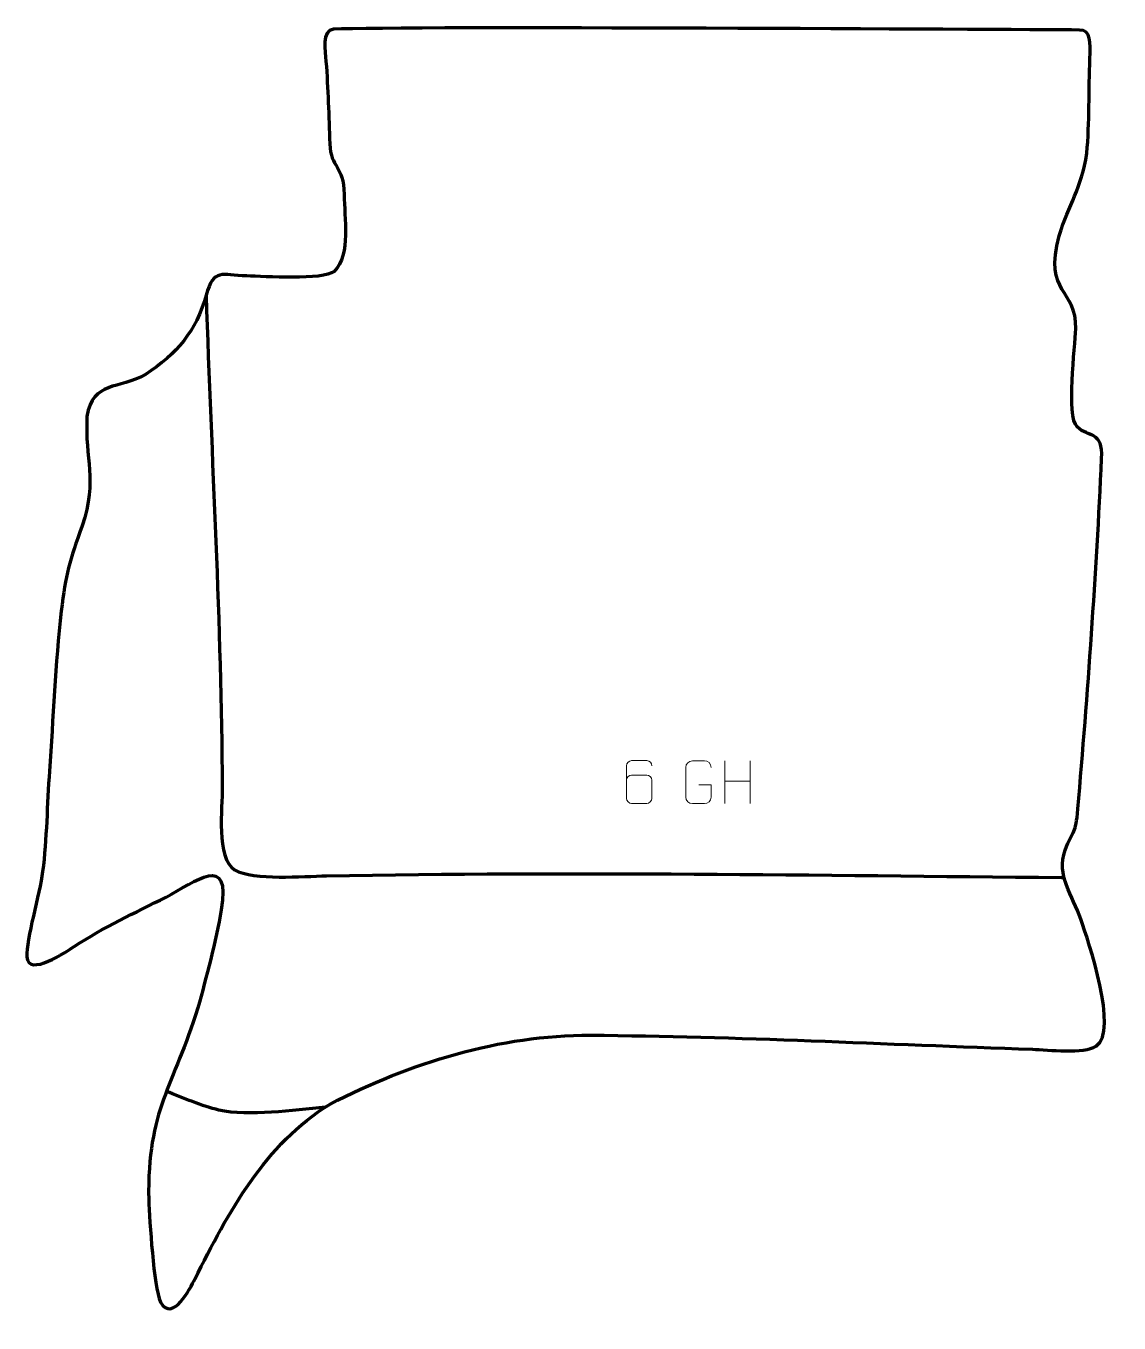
# Model space of a CAD drawing. Header units: millimetres. Extents: x -573 to 64, y 84 to 840.
import ezdxf

# ---------------------------------------------------------------- set-up
doc = ezdxf.new("R2010")
doc.units = ezdxf.units.MM
doc.header["$MEASUREMENT"] = 0
doc.layers.add('layer 2', color=7, linetype='Continuous')
doc.layers.add('layer 3', color=7, linetype='Continuous')

msp = doc.modelspace()

# ---------------------------------------------------------------- linework, layer by layer
at = {"layer": 'layer 2', "color": 142, "lineweight": 158}
for points, knots in [([(-467.5729, 682.8474), (-464.476, 587.3956), (-458.6188, 491.1022), (-458.1614, 395.8182), (-458.1614, 395.8182), (-458.1068, 384.4161), (-461.8769, 354.4318), (-450.9338, 347.8366), (-450.9338, 347.8366), (-439.3981, 341.5748), (-411.3218, 344.0421), (-397.3459, 344.3247), (-397.3459, 344.3247), (-254.6059, 347.058), (-111.7904, 344.6002), (30.9558, 343.4202), (30.9558, 343.4202), (30.9558, 343.4202), (32.4528, 343.4079), (32.4528, 343.4079)], [0, 0, 0, 0, 0.16666667, 0.16666667, 0.16666667, 0.16666667, 0.33333333, 0.33333333, 0.33333333, 0.33333333, 0.5, 0.5, 0.5, 0.5, 0.66666667, 0.66666667, 0.66666667, 0.66666667, 1, 1, 1, 1]), ([(-398.2543, 209.4744), (-416.8059, 207.8967), (-442.4111, 203.8382), (-460.1817, 207.8213), (-460.1817, 207.8213), (-469.4675, 209.9027), (-481.4768, 215.1849), (-490.6432, 218.6834)], [0, 0, 0, 0, 0.33333333, 0.33333333, 0.33333333, 0.33333333, 1, 1, 1, 1])]:
    msp.add_open_spline(points, degree=3, knots=knots, dxfattribs=at)
at = {"layer": 'layer 2', "color": 250, "lineweight": 9}
for points, knots in [([(-207.7672, 408.5185), (-207.7913, 409.858), (-209.1475, 411.5112), (-210.7194, 411.4769), (-210.7194, 411.4769), (-213.7042, 411.4766), (-216.6894, 411.4766), (-219.6748, 411.4769), (-219.6748, 411.4769), (-220.8939, 411.4918), (-222.6221, 410.0542), (-222.6271, 408.5185), (-222.6271, 408.5185), (-222.6268, 402.158), (-222.6268, 395.7972), (-222.6271, 389.4365), (-222.6271, 389.4365), (-222.6224, 388.2736), (-220.8939, 386.5025), (-219.6748, 386.4781), (-219.6748, 386.4781), (-216.6894, 386.4784), (-213.7042, 386.4784), (-210.7194, 386.4781), (-210.7194, 386.4781), (-209.4413, 386.5219), (-207.7716, 388.1364), (-207.7672, 389.4365), (-207.7672, 389.4365), (-207.7672, 393.0198), (-207.7672, 396.6029), (-207.7672, 400.1856), (-207.7672, 400.1856), (-207.8057, 401.6638), (-209.3884, 403.0967), (-210.7194, 403.0947), (-210.7194, 403.0947), (-213.7042, 403.095), (-216.6894, 403.095), (-219.6748, 403.0947), (-219.6748, 403.0947), (-221.0043, 403.0997), (-222.6473, 401.5924), (-222.6056, 400.1639)], [0, 0, 0, 0, 0.08333333, 0.08333333, 0.08333333, 0.08333333, 0.16666667, 0.16666667, 0.16666667, 0.16666667, 0.25, 0.25, 0.25, 0.25, 0.33333333, 0.33333333, 0.33333333, 0.33333333, 0.41666667, 0.41666667, 0.41666667, 0.41666667, 0.5, 0.5, 0.5, 0.5, 0.58333333, 0.58333333, 0.58333333, 0.58333333, 0.66666667, 0.66666667, 0.66666667, 0.66666667, 0.75, 0.75, 0.75, 0.75, 0.83333333, 0.83333333, 0.83333333, 0.83333333, 1, 1, 1, 1]), ([(-180.3797, 397.3991), (-180.3797, 397.3991), (-173.2116, 397.3991), (-173.2116, 397.3991), (-173.2116, 397.3991), (-173.2116, 397.3991), (-173.2116, 390.231), (-173.2116, 390.231), (-173.2116, 390.231), (-173.3513, 387.9076), (-175.0285, 386.428), (-177.1763, 386.4172), (-177.1763, 386.4172), (-179.5081, 386.4176), (-181.8401, 386.4176), (-184.1716, 386.4172), (-184.1716, 386.4172), (-186.0965, 386.3118), (-188.0687, 388.1963), (-188.0575, 390.2136), (-188.0575, 390.2136), (-188.0571, 395.9837), (-188.0571, 401.7534), (-188.0575, 407.5227), (-188.0575, 407.5227), (-188.0533, 409.6608), (-186.3065, 411.38), (-184.1542, 411.3666), (-184.1542, 411.3666), (-181.8285, 411.3666), (-179.5024, 411.3666), (-177.1763, 411.3666), (-177.1763, 411.3666), (-175.2296, 411.402), (-173.2382, 409.9105), (-173.2116, 407.4728)], [0, 0, 0, 0, 0.1, 0.1, 0.1, 0.1, 0.2, 0.2, 0.2, 0.2, 0.3, 0.3, 0.3, 0.3, 0.4, 0.4, 0.4, 0.4, 0.5, 0.5, 0.5, 0.5, 0.6, 0.6, 0.6, 0.6, 0.7, 0.7, 0.7, 0.7, 0.8, 0.8, 0.8, 0.8, 1, 1, 1, 1])]:
    msp.add_open_spline(points, degree=3, knots=knots, dxfattribs=at)
for points in [[(-165.1971, 411.3666), (-165.1971, 411.3666), (-165.1971, 386.5891), (-165.1971, 386.5891)], [(-150.5538, 411.3666), (-150.5538, 411.3666), (-150.5538, 386.4131), (-150.5538, 386.4131)], [(-165.1971, 399.4843), (-165.1971, 399.4843), (-150.5538, 399.4847), (-150.5538, 399.4847)]]:
    msp.add_open_spline(points, degree=3, dxfattribs=at)
at = {"layer": 'layer 3', "color": 242, "lineweight": 158}
msp.add_open_spline([(41.4381, 837.3327), (48.1185, 837.3062), (47.9026, 830.3873), (47.4819, 820.5815), (47.4819, 820.5815), (46.7107, 802.6075), (47.3518, 783.2303), (45.6882, 765.5278), (45.6882, 765.5278), (42.5027, 744.476), (35.2794, 736.0153), (29.5667, 717.4532), (29.5667, 717.4532), (20.4366, 683.159), (39.8546, 686.7509), (39.2685, 663.1239), (39.2685, 663.1239), (38.8429, 652.8308), (33.7506, 612.1357), (40.0886, 605.9558), (40.0886, 605.9558), (46.821, 599.3913), (55.1096, 604.1727), (54.3417, 587.5232), (54.3417, 587.5232), (51.2493, 520.4543), (46.217, 450.1227), (40.5074, 383.2983), (40.5074, 383.2983), (39.2141, 368.1621), (37.9109, 371.7304), (33.0085, 359.3103), (33.0085, 359.3103), (27.8595, 344.6126), (37.3055, 332.953), (42.2031, 319.0266), (42.2031, 319.0266), (46.6235, 306.1093), (64.4748, 253.9397), (51.1467, 245.0807), (51.1467, 245.0807), (43.906, 240.2679), (23.2865, 242.984), (13.9491, 243.2904), (13.9491, 243.2904), (-71.7815, 246.1559), (-157.9217, 250.7933), (-243.6623, 251.4683), (-243.6623, 251.4683), (-296.2071, 251.6941), (-348.9012, 235.1811), (-395.3437, 211.3212), (-395.3437, 211.3212), (-433.1835, 188.0087), (-454.8316, 147.8802), (-474.0578, 109.315), (-474.0578, 109.315), (-476.6919, 104.0312), (-487.1653, 83.6748), (-494.0695, 95.8039), (-494.0695, 95.8039), (-498.1997, 105.2602), (-500.4471, 143.0545), (-501.0061, 155.5527), (-501.0061, 155.5527), (-501.9168, 208.6466), (-486.5328, 221.1443), (-472.4213, 267.3636), (-472.4213, 267.3636), (-467.3618, 285.152), (-461.8276, 306.3095), (-458.7291, 324.4544), (-458.7291, 324.4544), (-452.923, 358.4542), (-473.7679, 340.8636), (-490.8845, 331.96), (-490.8845, 331.96), (-509.3427, 322.6469), (-527.0342, 314.5181), (-544.4496, 303.1359), (-544.4496, 303.1359), (-548.6763, 300.3733), (-571.2913, 284.9524), (-571.9758, 297.1138), (-571.9758, 297.1138), (-572.5365, 307.0741), (-564.4801, 334.0435), (-562.8038, 346.7788), (-562.8038, 346.7788), (-560.4028, 365.7067), (-560.2393, 386.1285), (-558.8535, 405.3908), (-558.8535, 405.3908), (-556.6773, 436.0384), (-555.4649, 468.242), (-552.0137, 498.6181), (-552.0137, 498.6181), (-549.3644, 520.2187), (-547.3496, 527.9335), (-539.7842, 548.2528), (-539.7842, 548.2528), (-530.5883, 576.0135), (-538.4149, 586.6084), (-536.9692, 612.1034), (-536.9692, 612.1034), (-533.5157, 632.9314), (-518.4159, 627.7148), (-502.8851, 636.5075), (-502.8851, 636.5075), (-484.6586, 648.6047), (-473.4836, 661.4987), (-467.5729, 682.8474), (-467.5729, 682.8474), (-462.8882, 698.5747), (-458.74, 694.5032), (-443.7434, 694.0192), (-443.7434, 694.0192), (-433.841, 693.7056), (-399.589, 691.3161), (-392.8246, 696.6635), (-392.8246, 696.6635), (-383.0767, 706.5756), (-387.1097, 727.9898), (-387.07, 741.3843), (-387.07, 741.3843), (-387.493, 759.0377), (-394.9571, 756.7133), (-395.4614, 770.9758), (-395.4614, 770.9758), (-396.0427, 787.4099), (-396.4788, 802.721), (-397.6934, 819.2004), (-397.6934, 819.2004), (-398.1029, 824.7552), (-400.4415, 837.418), (-393.3939, 837.7551), (-393.3939, 837.7551), (-352.7263, 839.7), (0.1863, 837.4965), (41.4381, 837.3327)], degree=3, knots=[0, 0, 0, 0, 0.02777778, 0.02777778, 0.02777778, 0.02777778, 0.05555556, 0.05555556, 0.05555556, 0.05555556, 0.08333333, 0.08333333, 0.08333333, 0.08333333, 0.11111111, 0.11111111, 0.11111111, 0.11111111, 0.13888889, 0.13888889, 0.13888889, 0.13888889, 0.16666667, 0.16666667, 0.16666667, 0.16666667, 0.19444444, 0.19444444, 0.19444444, 0.19444444, 0.22222222, 0.22222222, 0.22222222, 0.22222222, 0.25, 0.25, 0.25, 0.25, 0.27777778, 0.27777778, 0.27777778, 0.27777778, 0.30555556, 0.30555556, 0.30555556, 0.30555556, 0.33333333, 0.33333333, 0.33333333, 0.33333333, 0.36111111, 0.36111111, 0.36111111, 0.36111111, 0.38888889, 0.38888889, 0.38888889, 0.38888889, 0.41666667, 0.41666667, 0.41666667, 0.41666667, 0.44444444, 0.44444444, 0.44444444, 0.44444444, 0.47222222, 0.47222222, 0.47222222, 0.47222222, 0.5, 0.5, 0.5, 0.5, 0.52777778, 0.52777778, 0.52777778, 0.52777778, 0.55555556, 0.55555556, 0.55555556, 0.55555556, 0.58333333, 0.58333333, 0.58333333, 0.58333333, 0.61111111, 0.61111111, 0.61111111, 0.61111111, 0.63888889, 0.63888889, 0.63888889, 0.63888889, 0.66666667, 0.66666667, 0.66666667, 0.66666667, 0.69444444, 0.69444444, 0.69444444, 0.69444444, 0.72222222, 0.72222222, 0.72222222, 0.72222222, 0.75, 0.75, 0.75, 0.75, 0.77777778, 0.77777778, 0.77777778, 0.77777778, 0.80555556, 0.80555556, 0.80555556, 0.80555556, 0.83333333, 0.83333333, 0.83333333, 0.83333333, 0.86111111, 0.86111111, 0.86111111, 0.86111111, 0.88888889, 0.88888889, 0.88888889, 0.88888889, 0.91666667, 0.91666667, 0.91666667, 0.91666667, 0.94444444, 0.94444444, 0.94444444, 0.94444444, 1, 1, 1, 1], dxfattribs=at)

doc.saveas('drawing.dxf')
